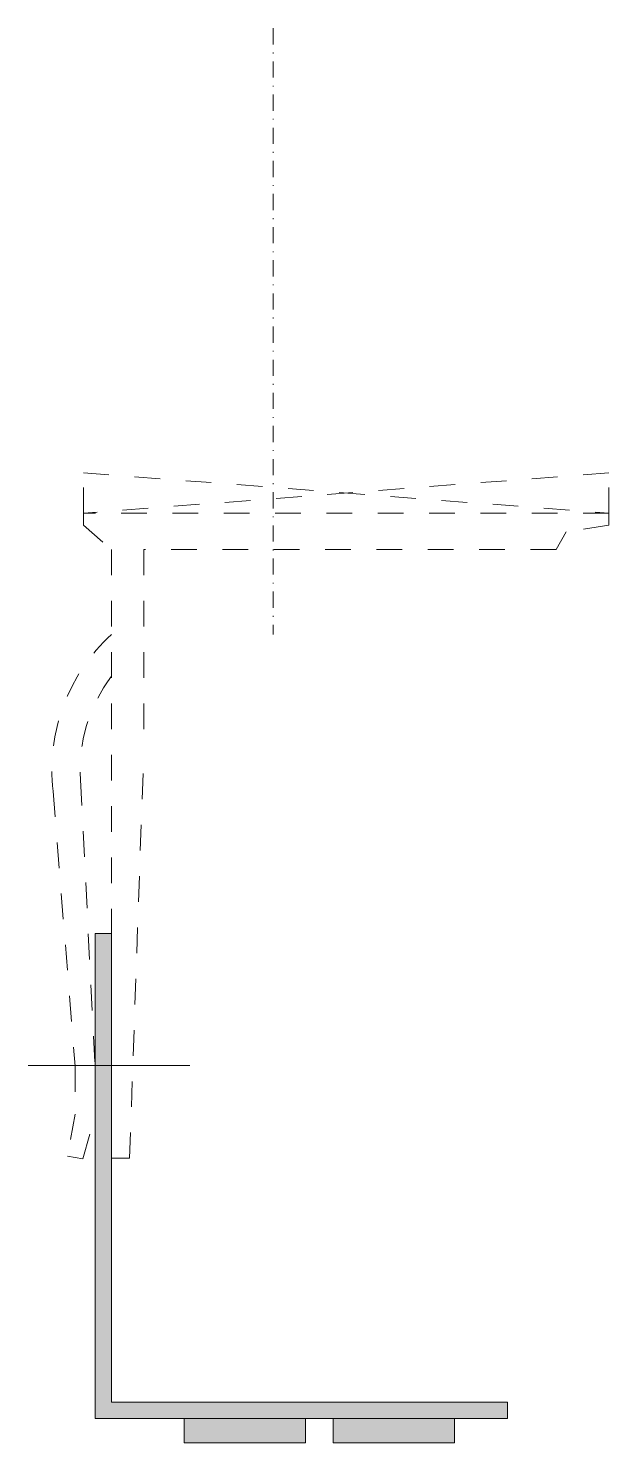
# Model space of a CAD drawing. Header units: metres. Extents: x -9 to 63, y 0 to 175.
import ezdxf

# ---------------------------------------------------------------- set-up
doc = ezdxf.new("R2010")
doc.units = ezdxf.units.M
doc.linetypes.add('Dash', pattern=[6.35, 3.175, -3.175])
doc.linetypes.add('Streep-stip _ detail', pattern=[4, 2, -1, 0, -1])
doc.layers.add('A-DETL-GENF', color=92, linetype='Continuous', lineweight=18)
doc.layers.add('A-DETL-GENF-HDLN', color=1, linetype='Dash', lineweight=18)

# ---------------------------------------------------------------- blocks, each defined once
blk = doc.blocks.new('41 alum anker gevelbekleding - L-profiel 120mm-1541001-00_0 Basismaterialen')
at = {"layer": 'A-DETL-GENF', "linetype": 'Dash'}
for points in [[(-1, 3), (50, 3), (50, 5.02), (1, 5.02), (1, 63), (-1, 63)], [(25, 0), (25, 3), (10, 3), (10, 0)], [(43.45, 0), (43.45, 3), (28.45, 3), (28.45, 0)]]:
    blk.add_hatch(color=256, dxfattribs=at).paths.add_polyline_path(points)
at = {"layer": 'A-DETL-GENF', "linetype": 'Streep-stip _ detail', "lineweight": 13}
blk.add_line((21, 175), (21, 100), dxfattribs=at)
at = {"layer": 'A-DETL-GENF', "linetype": 'Dash'}
for p, q in [((62.53, 115), (-2.47, 115)), ((-2.47, 115), (-2.47, 113.52)), ((62.53, 115), (62.53, 113.52)), ((-2.47, 113.52), (1, 110.5)), ((57.27, 112.69), (56.01, 110.5)), ((62.53, 113.52), (57.27, 112.69)), ((1, 110.5), (1, 35.19)), ((56.01, 110.5), (5, 110.5)), ((5, 110.5), (5, 85.52)), ((3.24, 35.19), (5, 85.52)), ((-6.23, 80.6), (-3.5, 46.57)), ((-2.84, 82), (-1, 46.18)), ((-3.5, 46.57), (-3.5, 40.65)), ((-1, 46.18), (-1, 40.5)), ((-3.5, 40.65), (-4.42, 35.44)), ((-2.55, 35.11), (-1, 40.5)), ((-4.42, 35.44), (-2.55, 35.11)), ((3.24, 35.19), (1, 35.19))]:
    blk.add_line(p, q, dxfattribs=at)
at = {"layer": 'A-DETL-GENF'}
for p, q in [((1, 63), (-1, 63)), ((-1, 63), (-1, 3)), ((1, 5.02), (1, 63)), ((-9.29, 46.66), (10.71, 46.66)), ((50, 5.02), (1, 5.02)), ((50, 3), (50, 5.02)), ((-1, 3), (10, 3)), ((25, 3), (10, 3)), ((10, 3), (10, 0)), ((25, 3), (50, 3)), ((25, 0), (25, 3)), ((28.45, 3), (28.45, 0)), ((43.45, 0), (43.45, 3)), ((10, 0), (25, 0)), ((28.45, 0), (43.45, 0))]:
    blk.add_line(p, q, dxfattribs=at)
at = {"layer": 'A-DETL-GENF', "linetype": 'Dash'}
for radius, start, end in [(22.75, 132.4959, 186.6356), (19.25, 142.9755, 183.6622)]:
    blk.add_arc((16.37, 83.23), radius, start, end, dxfattribs=at)
at = {"layer": 'A-DETL-GENF-HDLN'}
for p, q in [((62.53, 120), (-2.47, 115)), ((-2.47, 115), (-2.47, 120)), ((-2.47, 120), (62.53, 115)), ((62.53, 115), (62.53, 120))]:
    blk.add_line(p, q, dxfattribs=at)

msp = doc.modelspace()

# ---------------------------------------------------------------- block references
msp.add_blockref('41 alum anker gevelbekleding - L-profiel 120mm-1541001-00_0 Basismaterialen', (0, 0))

doc.saveas('drawing.dxf')
